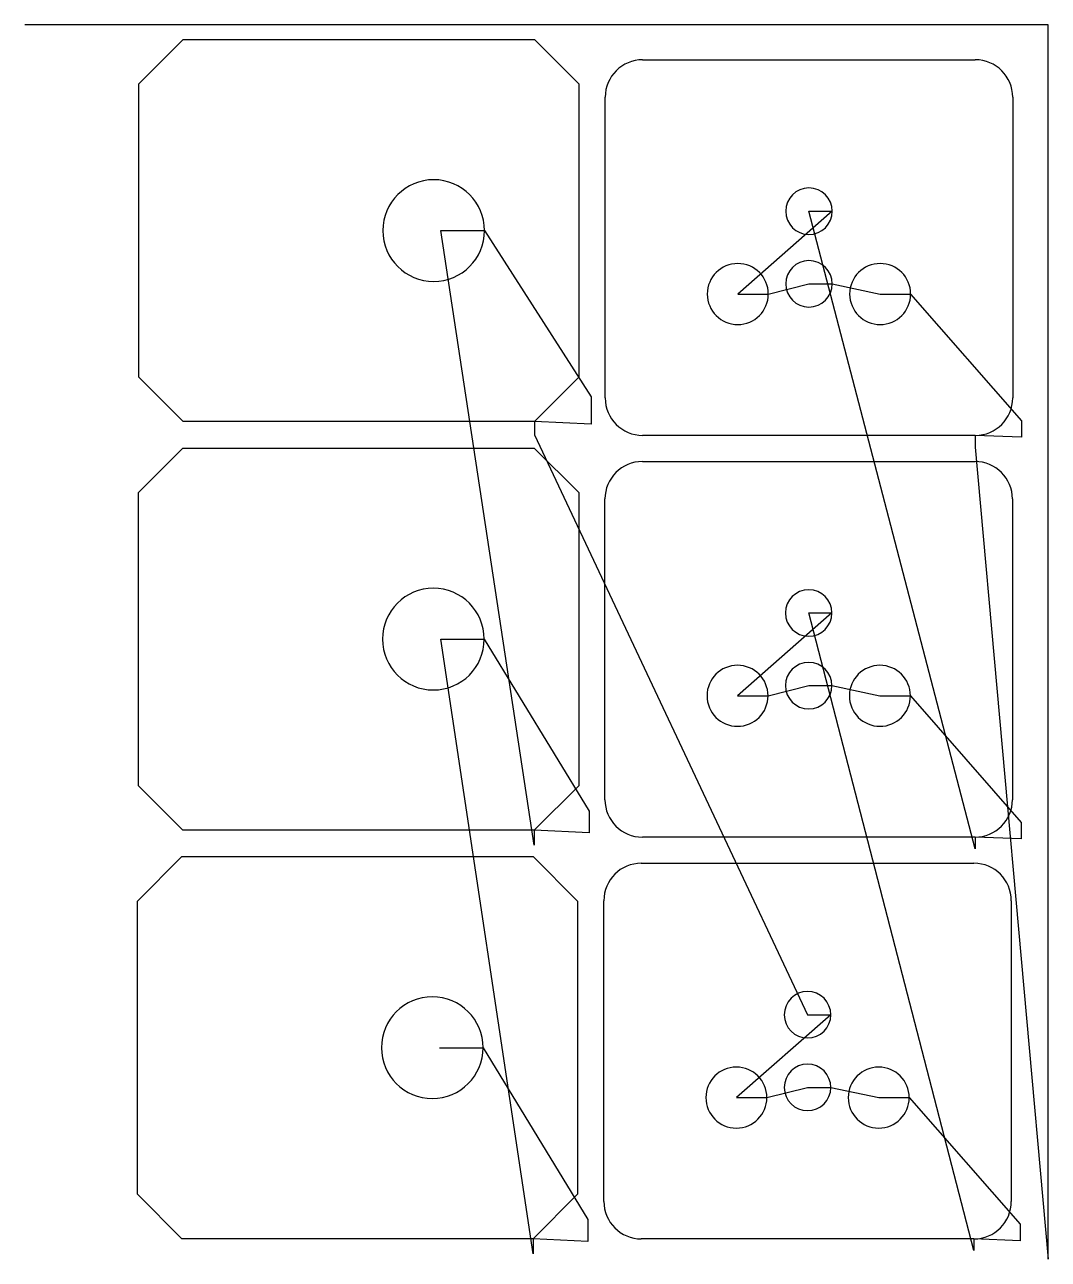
# Model space of a CAD drawing. Header units: metres. Extents: x 0 to 705, y 0 to 850.
import ezdxf

# ---------------------------------------------------------------- set-up
doc = ezdxf.new("R2010")
doc.units = ezdxf.units.M

msp = doc.modelspace()

# ---------------------------------------------------------------- linework, layer by layer
at = {"layer": 'TOOL_0'}
for p, q in [((1.003, 849.718), (0.003, 849.718)), ((704.633, 849.718), (1.003, 849.718)), ((704.633, 1), (704.633, 849.718)), ((78.553, 808.933), (109.139, 839.519)), ((109.139, 839.519), (350.967, 839.519)), ((350.967, 839.519), (381.553, 808.933)), ((425.382, 825.578), (654.382, 825.578)), ((78.553, 607.105), (78.553, 808.933)), ((381.553, 808.933), (381.553, 607.105)), ((399.632, 592.828), (399.632, 799.828)), ((680.132, 799.828), (680.132, 592.828)), ((555.882, 721.328), (490.882, 664.328)), ((654.188, 282.453), (539.882, 721.328)), ((539.882, 721.328), (555.882, 721.328)), ((350.772, 285.055), (286.552, 708.019)), ((286.552, 708.019), (316.552, 708.019)), ((316.552, 708.019), (389.874, 593.706)), ((511.882, 664.328), (539.882, 671.328)), ((539.882, 671.328), (555.882, 671.328)), ((555.882, 671.328), (588.882, 664.328)), ((490.882, 664.328), (511.882, 664.328)), ((588.882, 664.328), (609.882, 664.328)), ((609.882, 664.328), (686.251, 577.184)), ((109.139, 576.519), (78.553, 607.105)), ((381.553, 607.105), (350.967, 576.519)), ((389.874, 593.706), (389.874, 574.756)), ((350.967, 576.519), (109.139, 576.519)), ((389.874, 574.756), (350.967, 576.519)), ((350.967, 576.519), (350.967, 567.523)), ((686.251, 577.184), (686.251, 565.793)), ((350.967, 567.523), (538.911, 168.318)), ((654.382, 567.078), (425.382, 567.078)), ((686.251, 565.793), (654.382, 567.078)), ((654.382, 567.078), (654.382, 558.958)), ((78.358, 527.751), (108.944, 558.337)), ((108.944, 558.337), (350.772, 558.337)), ((350.772, 558.337), (381.358, 527.751)), ((654.382, 558.958), (704.633, 0)), ((425.188, 549.073), (654.188, 549.073)), ((78.358, 325.923), (78.358, 527.751)), ((381.358, 527.751), (381.358, 325.923)), ((399.438, 316.323), (399.438, 523.323)), ((679.938, 523.323), (679.938, 316.323)), ((555.688, 444.823), (490.688, 387.823)), ((653.411, 5.948), (539.688, 444.823)), ((539.688, 444.823), (555.688, 444.823)), ((349.994, 3.874), (286.357, 426.837)), ((286.357, 426.837), (316.357, 426.837)), ((316.357, 426.837), (388.506, 308.496)), ((511.688, 387.823), (539.688, 394.823)), ((539.688, 394.823), (555.688, 394.823)), ((555.688, 394.823), (588.688, 387.823)), ((490.688, 387.823), (511.688, 387.823)), ((588.688, 387.823), (609.688, 387.823)), ((609.688, 387.823), (686.057, 300.679)), ((108.944, 295.337), (78.358, 325.923)), ((381.358, 325.923), (350.772, 295.337)), ((388.506, 308.496), (388.506, 293.427)), ((686.057, 300.679), (686.057, 289.288)), ((350.772, 295.337), (108.944, 295.337)), ((388.506, 293.427), (350.772, 295.337)), ((350.772, 295.337), (350.772, 285.055)), ((654.188, 290.573), (425.188, 290.573)), ((686.057, 289.288), (654.188, 290.573)), ((654.188, 290.573), (654.188, 282.453)), ((77.58, 246.57), (108.166, 277.156)), ((108.166, 277.156), (349.994, 277.156)), ((349.994, 277.156), (380.58, 246.57)), ((424.411, 272.568), (653.411, 272.568)), ((77.58, 44.742), (77.58, 246.57)), ((380.58, 246.57), (380.58, 44.742)), ((398.661, 39.818), (398.661, 246.818)), ((679.161, 246.818), (679.161, 39.818)), ((554.911, 168.318), (489.911, 111.318)), ((538.911, 168.318), (554.911, 168.318)), ((285.579, 145.657), (315.579, 145.657)), ((315.579, 145.657), (387.728, 27.315)), ((489.911, 111.318), (510.911, 111.318)), ((510.911, 111.318), (538.911, 118.318)), ((538.911, 118.318), (554.911, 118.318)), ((554.911, 118.318), (587.911, 111.318)), ((587.911, 111.318), (608.911, 111.318)), ((608.911, 111.318), (685.28, 24.174)), ((108.166, 14.156), (77.58, 44.742)), ((380.58, 44.742), (349.994, 14.156)), ((387.728, 27.315), (387.728, 12.246)), ((685.28, 24.174), (685.28, 12.783)), ((349.994, 14.156), (108.166, 14.156)), ((387.728, 12.246), (349.994, 14.156)), ((349.994, 14.156), (349.994, 3.874)), ((653.411, 14.068), (424.411, 14.068)), ((685.28, 12.783), (653.411, 14.068)), ((653.411, 14.068), (653.411, 5.948)), ((704.633, 0), (704.633, 1)), ((704.633, 1), (704.633, 0)), ((704.633, 0), (704.633, 1))]:
    msp.add_line(p, q, dxfattribs=at)
for centre, radius, start, end in [((425.382, 799.828), 25.75, 90, 180), ((654.382, 799.828), 25.75, 0, 90), ((281.552, 708.019), 35, 0, 180), ((539.882, 721.328), 16, 0, 180), ((539.882, 721.328), 16, 180, 0), ((281.552, 708.019), 35, 180, 0), ((490.882, 664.328), 21, 0, 180), ((539.882, 671.328), 16, 0, 180), ((588.882, 664.328), 21, 0, 180), ((539.882, 671.328), 16, 180, 0), ((490.882, 664.328), 21, 180, 0), ((588.882, 664.328), 21, 180, 0), ((425.382, 592.828), 25.75, 180, 270), ((654.382, 592.828), 25.75, 270, 0), ((425.188, 523.323), 25.75, 90, 180), ((654.188, 523.323), 25.75, 0, 90), ((281.357, 426.837), 35, 0, 180), ((539.688, 444.823), 16, 0, 180), ((539.688, 444.823), 16, 180, 0), ((281.357, 426.837), 35, 180, 0), ((490.688, 387.823), 21, 0, 180), ((539.688, 394.823), 16, 0, 180), ((588.688, 387.823), 21, 0, 180), ((539.688, 394.823), 16, 180, 0), ((490.688, 387.823), 21, 180, 0), ((588.688, 387.823), 21, 180, 0), ((425.188, 316.323), 25.75, 180, 270), ((654.188, 316.323), 25.75, 270, 0), ((424.411, 246.818), 25.75, 90, 180), ((653.411, 246.818), 25.75, 0, 90), ((280.579, 145.657), 35, 0, 180), ((538.911, 168.318), 16, 0, 180), ((538.911, 168.318), 16, 180, 0), ((280.579, 145.657), 35, 180, 0), ((489.911, 111.318), 21, 0, 180), ((538.911, 118.318), 16, 0, 180), ((587.911, 111.318), 21, 0, 180), ((489.911, 111.318), 21, 180, 0), ((538.911, 118.318), 16, 180, 0), ((587.911, 111.318), 21, 180, 0), ((424.411, 39.818), 25.75, 180, 270), ((653.411, 39.818), 25.75, 270, 0)]:
    msp.add_arc(centre, radius, start, end, dxfattribs=at)

doc.saveas('drawing.dxf')
